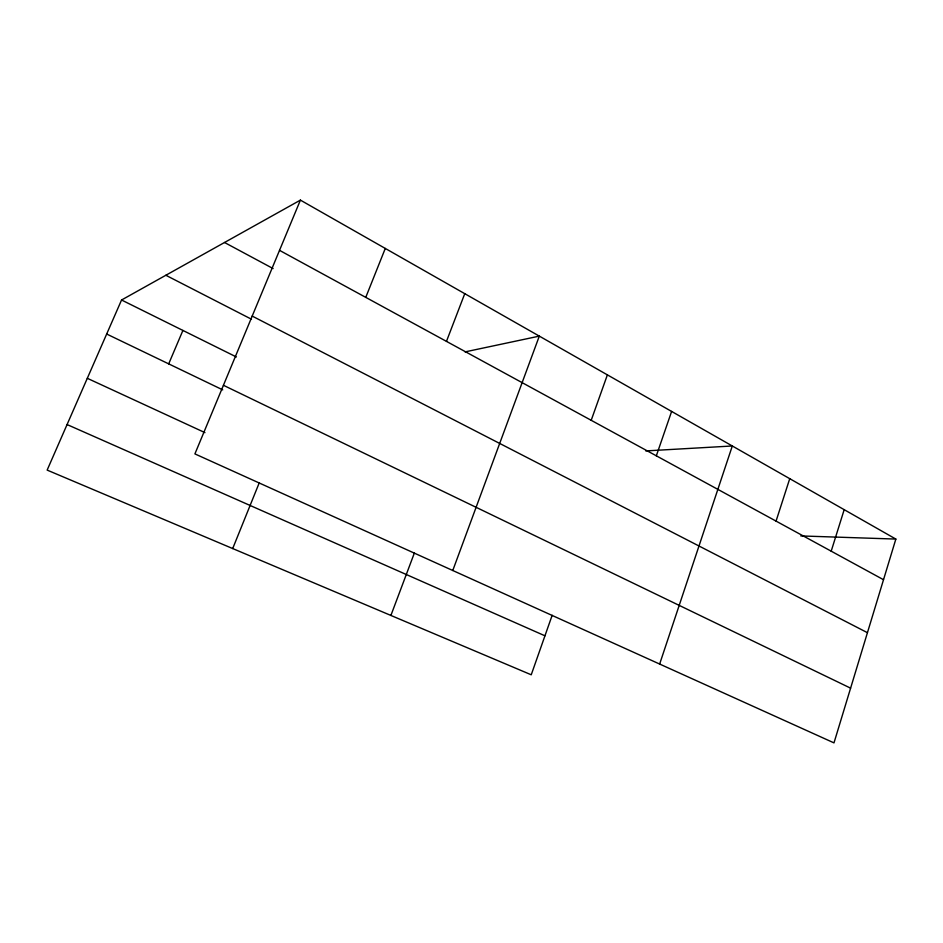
<?xml version="1.0" encoding="UTF-8"?>
<svg xmlns="http://www.w3.org/2000/svg" width="943" height="943" viewBox="0 0 943 943"><rect width="100%" height="100%" fill="white"/><g stroke="black" fill="none" stroke-linecap="round" stroke-linejoin="round"><path stroke-width="1.41" d="M895.85 539.078L833.989 742.884L194.906 453.901L300.404 200.116L895.85 539.078L800.819 535.93M831.196 551.183L844.185 509.668M776.054 521.114L789.739 478.679M659.652 664.049L732.31 445.98L645.766 450.919M656.328 455.823L671.616 411.431M552.174 615.272L531.239 674.787L47.15 470.097L121.553 300.004L300.404 200.116M591.202 420.307L607.386 374.866M452.77 570.503L539.313 336.121L465.052 351.892M390.897 615.449L414.378 553.011M446.463 341.378L464.758 293.674M365.766 297.363L385.286 248.433M232.697 548.555L259.219 482.899M168.691 363.868L182.907 330.439M67.071 424.55L544.948 635.806M87.298 378.296L204.949 432.625M106.665 334.022L222.713 389.86M223.432 385.286L850.598 688.154M121.553 300.004L236.387 356.961M252.194 316.082L867.442 632.682M165.85 275.262L251.463 319.206M224.528 242.492L273.128 268.578M279.517 250.343L883.52 579.709"/></g></svg>
